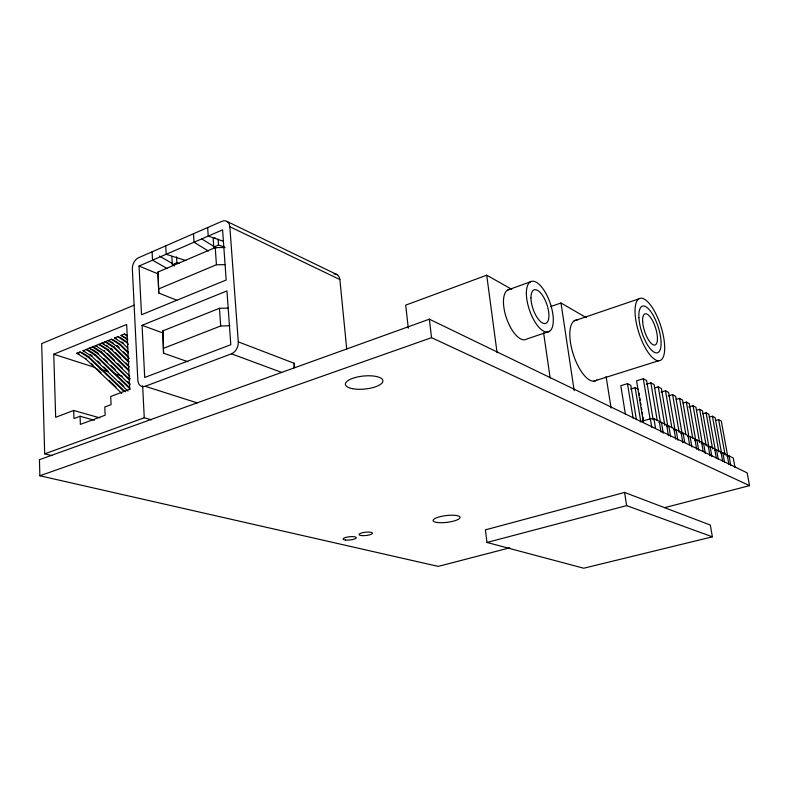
<?xml version="1.0" encoding="UTF-8"?>
<svg xmlns="http://www.w3.org/2000/svg" width="789" height="789" viewBox="0 0 789 789"><rect width="100%" height="100%" fill="white"/><g stroke="black" fill="none" stroke-linecap="round" stroke-linejoin="round"><path stroke-width="1.18" d="M225.062 247.499L215.239 247.598L158.007 271.998L158.747 293.025L176.894 300.254M158.747 293.025L158.007 271.998M228.583 308.124L219.45 308.302L162.879 330.857L163.55 353.196L187.871 361.727M163.55 353.196L162.879 330.857M127.808 348.156L123.429 343.836L114.592 337.958L117.798 336.666L120.313 337.544L126.792 341.874L126.635 342.554L128.38 344.29M127.976 391.117L91.909 356.441L83.013 350.73L111.387 339.25L113.912 340.128L120.401 344.428L120.234 345.109L128.114 352.88M117.216 345.71L117.048 346.381L129.317 358.443M114.04 346.973L113.872 347.653L105.016 341.834L107.541 342.702L114.04 346.973L113.872 347.653L128.785 362.259M110.884 348.245L110.707 348.916L129.13 366.924M129.869 376.185L104.404 351.44L104.582 350.76M107.728 349.507L107.551 350.178L98.684 344.389L101.209 345.247L107.728 349.507L107.551 350.178L128.617 370.712M101.446 352.022L101.268 352.693L92.382 346.933L94.917 347.791L101.446 352.022L101.268 352.693L129.376 379.943M129.781 384.539L98.142 353.945L98.309 353.275M95.193 354.517L95.025 355.198L86.129 349.468L88.664 350.316L95.193 354.517L95.025 355.198L130.195 389.105M121.812 393.445L85.725 358.916L76.809 353.235L79.906 351.983L82.45 352.821L88.989 357.003L88.812 357.673L124.011 391.443M120.401 344.428L120.234 345.109L111.387 339.25M88.989 357.003L88.812 357.673L79.906 351.983M85.725 358.916L86.07 358.374M139.032 266.031L222.597 229.865L226.177 280.026L141.517 314.742L139.032 266.031L158.342 274.02M215.081 237.824L213.188 238.643L213.77 247.056L215.861 248.357M171.844 256.455L172.337 264.749L176.894 262.796L179.211 263.536M213.77 247.056L218.504 245.034L224.244 246.967M158.934 288.823L216.433 264.759L225.052 264.66M133.992 305.215L41.679 343.59L44.677 453.843L51.857 455.598M99.769 417.854L73.702 410.467L55.664 417.282L53.77 354.231L126.664 324.476L129.731 389.302L110.726 396.482L111.071 404.668L104.799 407.016L105.144 415.211L80.36 424.383L80.074 416.257L94.285 420.241M142.059 325.315L226.956 290.924L230.802 344.704L144.712 377.477L142.059 325.315L162.721 332.899M127.887 339.96L121.023 335.364L124.248 334.053L126.753 334.95M163.846 348.186L220.683 325.975L229.846 325.768M145.166 386.294L231.453 353.807A9.813 7.091 -69.2 0 0 238.288 341.864L229.846 226.729A9.567 6.697 -65.9 0 0 221.985 221.295L138.608 257.697A9.192 6.223 -68 0 0 132.345 268.921L137.828 380.101A9.448 6.559 -71.1 0 0 145.166 386.294L197.142 402.873M80.074 416.257L73.979 418.535L73.702 410.467M511.834 289.346L486.714 275.193L405.694 305.146L408.308 328.224M44.677 453.843L144.259 417.766L151.33 419.837M507.731 290.007L530.445 281.811M664.851 507.603L749.55 485.639L747.163 472.858L429.354 319.19L39.45 459.701L39.864 475.767L438.191 566.384L509.773 547.822M39.864 475.767L431.544 337.672L749.55 485.639M550.535 306.635L560.989 302.986L586.257 317.651M574.126 320.876L638.646 298.962M549.558 331.301L526.805 339.014A26.392 11.214 71 0 1 506.548 318.381A26.392 11.214 71 0 1 509.595 289.415M593.732 381.176L658.647 360.77A32.684 11.47 72.1 0 0 655.777 313.657A32.684 11.47 72.1 0 0 635.125 313.953A32.684 11.47 72.1 0 0 658.647 360.77M636.407 419.689L630.825 385.397L627.482 383.641L620.805 385.713L625.391 414.156M653.154 419.738L646.615 380.535L643.321 378.74L636.565 380.831L643.252 421.326M630.717 389.016L635.135 387.665L638.419 389.381M646.388 384.204L650.856 382.833L654.091 384.588L660.413 422.145M654.919 387.853L658.243 386.847L661.419 388.563L667.938 426.977M661.083 392.103L665.492 390.772L668.599 392.458L675.118 430.528M668.214 395.94L672.593 394.628L675.631 396.275L682.14 433.93M676.291 399.372L679.546 398.406L682.534 400.023L688.836 436.13M683.146 403.061L686.381 402.104L689.31 403.692L695.809 440.676M688.797 406.996L693.077 405.743L695.947 407.302L702.447 443.96M640.195 421.78L650.353 418.801L653.923 418.653L659.209 421.267L661.044 432.116M696.46 410.231L699.646 409.304L702.466 410.832L708.936 447.107M702.93 413.722L706.096 412.805L708.857 414.304L715.327 450.263M709.272 417.134L712.418 416.237L715.13 417.706L721.59 453.359M715.505 420.498L718.631 419.6L721.294 421.05L727.744 456.397M624.543 492.444L485.393 529.873L486.981 542.457L583.732 568.228L712.378 536.816L710.307 525.04L624.543 492.444L626.634 505.621L712.378 536.816M486.981 542.457L626.634 505.621M720.702 452.925L722.832 452.827L727.172 454.977L728.908 464.455M726.906 455.993L729.016 455.894L733.277 458.005L735.013 467.404M701.362 443.369L703.561 443.27L708.157 445.548L709.982 455.717M707.93 446.613L710.11 446.515L714.617 448.754L716.363 458.399M714.38 449.799L716.53 449.7L720.959 451.89L722.694 461.457M687.83 436.682L690.079 436.583L694.853 438.95L696.687 449.306M694.655 440.055L696.884 439.956L701.569 442.284L703.196 451.397M673.757 429.729L676.055 429.62L681.025 432.086L682.86 442.639M680.858 433.24L683.136 433.141L688.008 435.558L689.635 444.838M659.101 422.48L661.448 422.381L666.626 424.955L668.461 435.696M666.498 426.139L668.825 426.04L673.905 428.555L675.729 439.197M185.918 260.587L166.193 254.275L165.71 245.862M53.77 354.231L95.518 367.635M100.154 369.124L108.28 371.727M115.233 373.966L122.196 376.195M127.986 378.059L130.313 378.809M76.809 353.235L79.354 354.074M83.013 350.73L84.699 351.292M90.942 348.768L89.256 348.205L98.142 353.945M97.215 346.233L95.528 345.671L104.404 351.44M223.159 241.178L208.227 236.089L207.645 227.548M104.375 343.974L101.85 343.116L110.707 348.916L111.052 348.383L112.807 350.089M110.716 341.42L108.201 340.542L117.048 346.381L117.383 345.848L119.139 347.564M114.592 337.958L116.269 338.55M121.023 335.364L126.309 338.106M231.453 353.807L281.653 372.418M238.288 341.864L294.189 363.285L294.563 367.654M229.846 226.729L339.872 279.543L346.726 349.142M227.271 221.571L337.298 274.759M167.248 268.585L152.533 260.192L152.08 251.819M172.337 264.749L174.389 265.932M159.427 256.07L172.012 263.358M208.385 251.05L194.035 242.223L193.492 233.731M201.678 238.84L214.973 247.135M90.222 354.567L92.086 355.76M92.717 349.655L97.382 352.673M106.229 345.197L108.093 346.41M111.644 342.031L113.508 343.254M121.743 341.923L123.597 343.156M117.798 336.666L126.635 342.554L126.792 341.874M124.248 334.053L127.187 336.035M91.346 363.433L93.102 365.11M96.623 368.483L101.022 372.694M108.941 380.268L115.983 387.004M89.157 357.141L125.214 391.738M97.53 360.977L100.164 363.512M103.684 366.895L108.083 371.126M118.626 381.274L123.903 386.354M103.754 358.502L107.265 361.904M110.776 365.297L115.174 369.548M127.463 381.442L130.096 383.996M95.37 354.656L129.633 387.715M101.613 352.16L129.702 379.401M107.383 353.462L114.395 360.287M117.906 363.699L122.295 367.97M107.896 349.645L128.942 370.169M114.218 347.111L129.11 361.717M115.431 352.663L120.687 357.812M125.954 362.95L128.577 365.524M123.518 351.874L127.019 355.316M120.569 344.566L128.449 352.338M729.016 455.894L730.752 465.352M718.631 419.6L725.14 455.105M722.832 452.827L724.568 462.364M712.418 416.237L718.937 452.048M716.53 449.7L718.276 459.326M706.096 412.805L712.625 448.921M710.11 446.515L711.925 456.653M699.646 409.304L706.194 445.815M703.561 443.27L705.386 453.497M693.077 405.743L699.636 442.57M696.884 439.956L698.709 450.282M686.381 402.104L692.732 438.063M690.079 436.583L691.904 446.998M679.546 398.406L685.907 434.69M683.136 433.141L684.763 442.481M672.593 394.628L679.181 432.53M676.055 429.62L677.879 440.232M665.492 390.772L671.873 427.825M668.825 426.04L670.66 436.751M658.243 386.847L664.841 425.449M661.448 422.381L663.283 433.2M650.856 382.833L657.267 420.685M653.923 418.653L655.551 428.358M650.353 418.801L651.773 427.293M643.321 378.74L650.126 419.334M635.135 387.665L640.747 421.592M639.011 393.001L639.406 395.417M639.8 397.824L640.204 400.24M640.599 402.646L640.993 405.063M641.388 407.469L641.782 409.885M642.187 412.292L642.581 414.708M642.976 417.115L643.37 419.531M627.482 383.641L633.123 418.101M606.09 376.491L611.081 408.002M560.989 302.986L574.165 390.604M543.611 332.938L550.15 377.961M486.714 275.193L497.07 352.673M429.354 319.19L431.544 337.672M218.08 239.018L218.504 245.034M215.239 247.598L216.433 264.759M219.45 308.302L220.683 325.975M176.539 256.859L176.894 262.796M142.651 385.772L144.259 417.766M334.023 273.941A8.659 6.49 -65.5 0 1 339.872 279.543M294.189 363.285A9.34 6.963 -69.2 0 1 293.577 367.999M596.78 379.992A31.905 12.535 72.1 0 1 573.356 354.547A31.905 12.535 72.1 0 1 577.282 319.999M437.481 522.515A13.571 3.412 -6.8 0 0 459.721 518.245A13.571 3.412 -6.8 0 0 442.481 516.144A13.571 3.412 -6.8 0 0 437.481 522.515M352.259 388.642A18.837 6.539 -5.6 0 0 382.675 382.004A18.837 6.539 -5.6 0 0 357.575 376.955A18.837 6.539 -5.6 0 0 352.259 388.642M345.582 540.041A6.677 1.637 -5.8 0 0 356.283 537.97A6.677 1.637 -5.8 0 0 347.259 537.062A6.677 1.637 -5.8 0 0 345.582 540.041M361.569 535.563A6.716 1.657 -6 0 0 372.378 533.472A6.716 1.657 -6 0 0 363.384 532.526A6.716 1.657 -6 0 0 361.569 535.563M642.65 321.537A16.342 5.73 72.1 0 0 654.357 345.079A16.342 5.73 72.1 0 0 653.055 321.656A16.342 5.73 72.1 0 0 642.65 321.537M638.903 317.711A24.508 8.6 72.1 0 0 656.497 352.92A24.508 8.6 72.1 0 0 654.446 317.691A24.508 8.6 72.1 0 0 638.903 317.711M526.381 293.656A26.619 10.918 71.1 0 0 546.816 332.08A26.619 10.918 71.1 0 0 546.343 294.218A26.619 10.918 71.1 0 0 526.381 293.656M530.967 297.897A17.752 7.279 71.1 0 0 544.548 323.589A17.752 7.279 71.1 0 0 544.321 298.429A17.752 7.279 71.1 0 0 530.967 297.897"/></g></svg>
